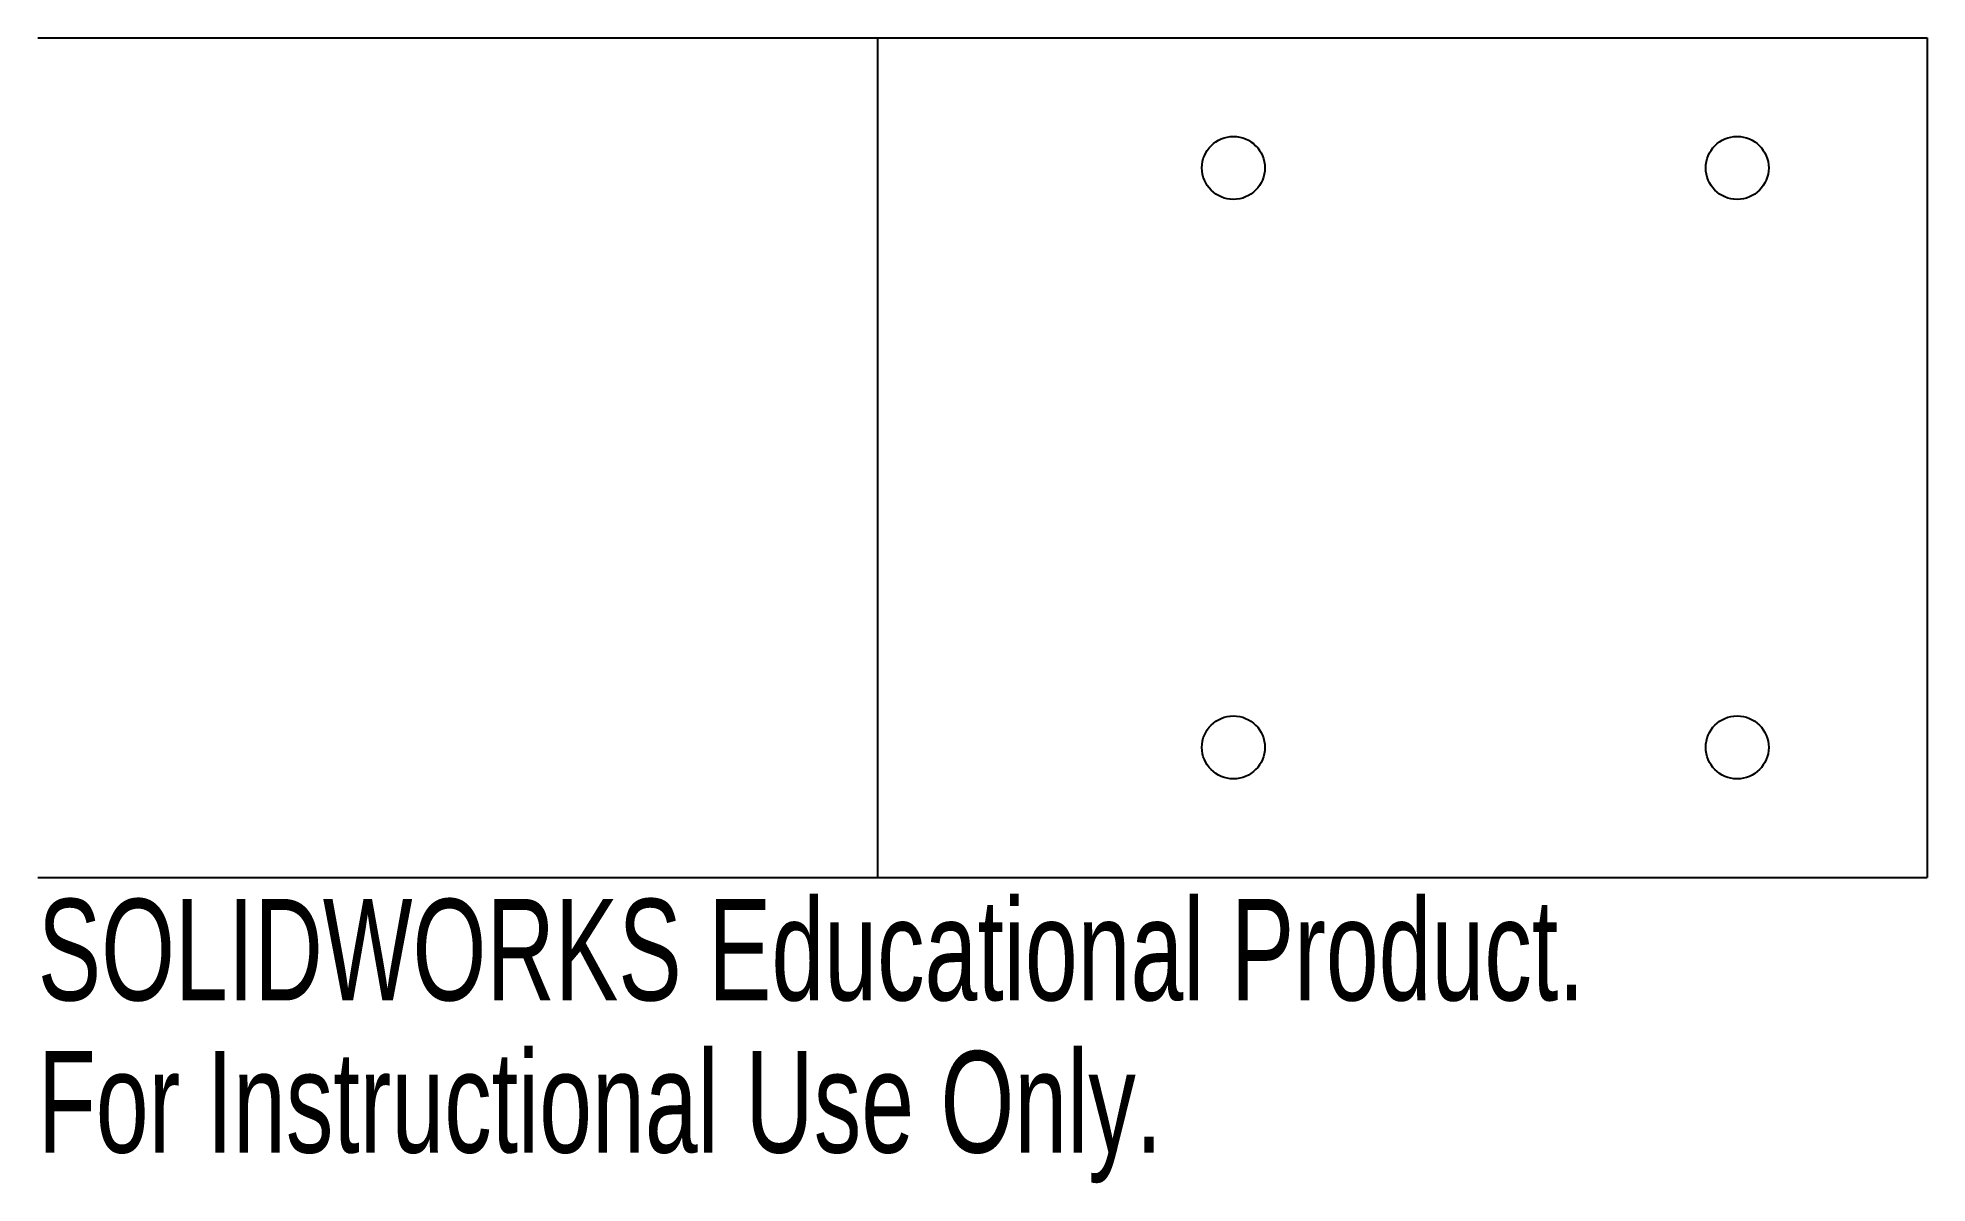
# Model space of a CAD drawing. Header units: millimetres. Extents: x -25 to 65, y -34.6 to 20.
import ezdxf

# ---------------------------------------------------------------- set-up
doc = ezdxf.new("R2010")
doc.units = ezdxf.units.MM
doc.styles.add('SLDTEXTSTYLE0', font='TXT', dxfattribs={"width": 0.7})

msp = doc.modelspace()

# ---------------------------------------------------------------- linework, layer by layer
at = {"color": 7, "linetype": 'Continuous', "lineweight": 25}
for p, q in [((-25, 20), (65, 20)), ((15, 20), (15, -20)), ((65, 20), (65, -20)), ((-25, -20), (65, -20))]:
    msp.add_line(p, q, dxfattribs=at)
for centre in [(31.95, 13.8), (55.95, 13.8), (31.95, -13.8), (55.95, -13.8)]:
    msp.add_circle(centre, 1.5, dxfattribs=at)

# ---------------------------------------------------------------- texts
at = {"color": 7, "linetype": 'Continuous', "char_height": 4.83362, "attachment_point": 1, "style": 'SLDTEXTSTYLE0'}
for s, insert in [('SOLIDWORKS Educational Product.', (-25, -21.02)), ('For Instructional Use Only.', (-25, -28.27))]:
    msp.add_mtext(s, dxfattribs=dict(at, insert=insert))

doc.saveas('drawing.dxf')
